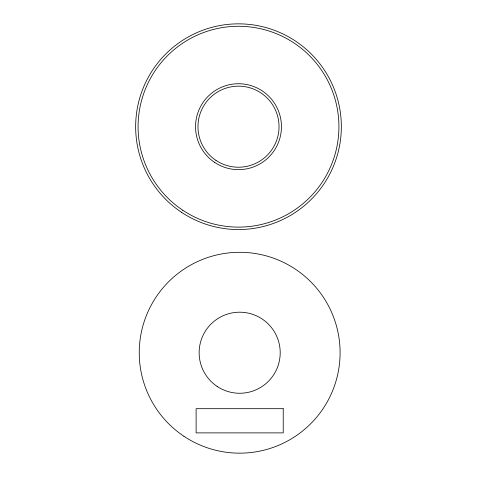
<?xml version="1.0" encoding="UTF-8"?>
<svg xmlns="http://www.w3.org/2000/svg" width="477" height="477" viewBox="0 0 477 477"><rect width="100%" height="100%" fill="white"/><g stroke="black" fill="none" stroke-linecap="round" stroke-linejoin="round"><path stroke-width="0.72" d="M283.231 408.688L196.113 408.688L196.113 432.883L283.231 432.883L283.231 408.688M181.361 212.205A102.841 102.841 0 0 0 341.121 133.417A102.841 102.841 0 0 0 193.012 34.457A102.841 102.841 0 0 0 181.361 212.205M215.98 160.391A40.533 40.533 0 0 0 278.944 129.345A40.533 40.533 0 0 0 220.571 90.338A40.533 40.533 0 0 0 215.98 160.391M182.709 210.19A100.42 100.42 0 0 0 338.706 133.262A100.42 100.42 0 0 0 194.085 36.628A100.42 100.42 0 0 0 182.709 210.19M214.638 162.407A42.954 42.954 0 0 0 281.358 129.5A42.954 42.954 0 0 0 219.503 88.167A42.954 42.954 0 0 0 214.638 162.407M183.878 436.228A100.42 100.42 0 0 0 339.88 359.294A100.42 100.42 0 0 0 195.254 262.66A100.42 100.42 0 0 0 183.878 436.228M217.154 386.43A40.533 40.533 0 0 0 280.118 355.377A40.533 40.533 0 0 0 221.745 316.376A40.533 40.533 0 0 0 217.154 386.43"/></g></svg>
